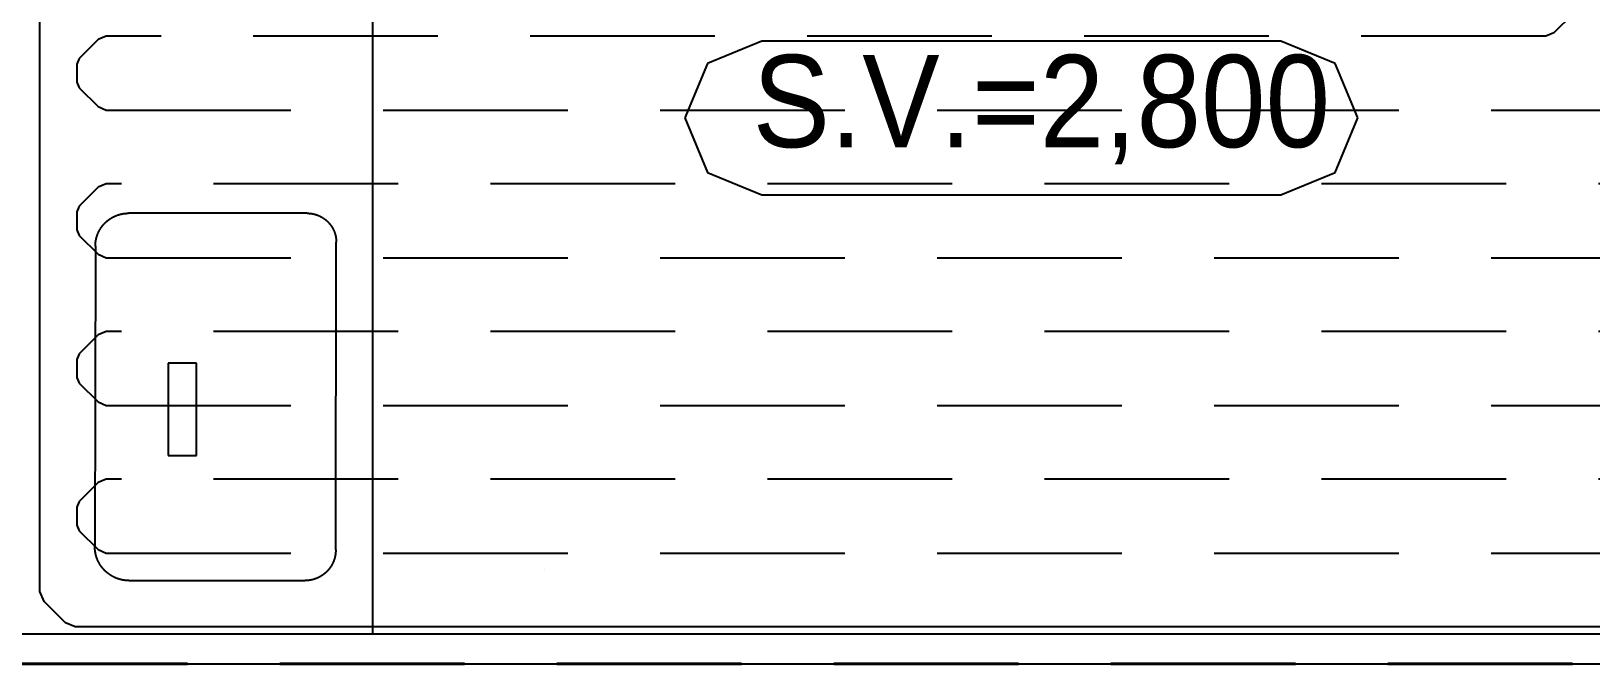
# Model space of a CAD drawing. Header units: millimetres. Extents: x 90740 to 167944, y -39332 to 25855.
# Drawn here: x 100056 to 102168, y 14802 to 15659 of the extents above; entities that cross this region are included whole.
import ezdxf

# ---------------------------------------------------------------- set-up
doc = ezdxf.new("R2010")
doc.units = ezdxf.units.MM
doc.linetypes.add('DASH', pattern=[75, 50, -25])
for name, color, linetype in [('OKRAJOV__DILAT_CIA_PDL', 2, 'Continuous'), ('PODLAHOVKA', 7, 'Continuous'), ('PR_VODN__POTRUBIE', 7, 'Continuous')]:
    doc.layers.add(name, color=color, linetype=linetype)
doc.layers.add('XR$1$STANDARD', color=252, linetype='Continuous', lineweight=25)
doc.layers.add('XR$1$Text 1_50', color=252, linetype='Continuous', lineweight=25)
doc.styles.add('ISOCP3', font='arial.ttf')

# ---------------------------------------------------------------- blocks, each defined once
blk = doc.blocks.new('A$C90b3fe5d')
at = {"layer": 'XR$1$STANDARD', "linetype": 'Continuous', "lineweight": -2}
for p, q in [((1242.6, 19704), (1242.6, 18304)), ((877.6, 18857.6), (877.8, 18857.8)), ((877.8, 18857.8), (878, 18858)), ((878, 18858), (878.1, 18858.2)), ((878.1, 18858.2), (878.3, 18858.4)), ((878.3, 18858.4), (878.5, 18858.6)), ((878.5, 18858.6), (878.7, 18858.8)), ((878.7, 18858.8), (878.9, 18859)), ((878.9, 18859), (879, 18859.2)), ((879, 18859.2), (879.2, 18859.4)), ((879.2, 18859.4), (879.4, 18859.6)), ((879.4, 18859.6), (879.6, 18859.8)), ((879.6, 18859.8), (879.8, 18859.9)), ((879.8, 18859.9), (880, 18860.1)), ((880, 18860.1), (880.1, 18860.3)), ((880.1, 18860.3), (880.3, 18860.5)), ((880.3, 18860.5), (880.5, 18860.7)), ((880.5, 18860.7), (880.7, 18860.9)), ((880.7, 18860.9), (880.9, 18861.1)), ((880.9, 18861.1), (881.1, 18861.3)), ((881.1, 18861.3), (881.3, 18861.5)), ((881.3, 18861.5), (881.5, 18861.6)), ((881.5, 18861.6), (881.7, 18861.8)), ((881.7, 18861.8), (881.9, 18862)), ((881.9, 18862), (882.1, 18862.2)), ((882.1, 18862.2), (882.3, 18862.4)), ((882.3, 18862.4), (882.5, 18862.5)), ((882.5, 18862.5), (882.7, 18862.7)), ((882.7, 18862.7), (882.9, 18862.9)), ((882.9, 18862.9), (883.1, 18863.1)), ((883.1, 18863.1), (883.3, 18863.2)), ((883.3, 18863.2), (883.5, 18863.4)), ((883.5, 18863.4), (883.7, 18863.6)), ((883.7, 18863.6), (883.9, 18863.7)), ((883.9, 18863.7), (884.1, 18863.9)), ((884.1, 18863.9), (884.3, 18864.1)), ((884.3, 18864.1), (884.6, 18864.2)), ((884.6, 18864.2), (884.8, 18864.4)), ((884.8, 18864.4), (885, 18864.6)), ((885, 18864.6), (885.2, 18864.7)), ((885.2, 18864.7), (885.4, 18864.9)), ((885.4, 18864.9), (885.6, 18865.1)), ((885.6, 18865.1), (885.8, 18865.2)), ((885.8, 18865.2), (886.1, 18865.4)), ((886.1, 18865.4), (886.3, 18865.5)), ((886.3, 18865.5), (886.5, 18865.7)), ((886.5, 18865.7), (886.7, 18865.8)), ((886.7, 18865.8), (886.9, 18866)), ((886.9, 18866), (887.2, 18866.1)), ((887.2, 18866.1), (887.4, 18866.3)), ((887.4, 18866.3), (887.6, 18866.4)), ((887.6, 18866.4), (887.8, 18866.6)), ((887.8, 18866.6), (888.1, 18866.7)), ((888.1, 18866.7), (888.3, 18866.9)), ((888.3, 18866.9), (888.5, 18867)), ((888.5, 18867), (888.8, 18867.1)), ((888.8, 18867.1), (889, 18867.3)), ((889, 18867.3), (889.2, 18867.4)), ((889.2, 18867.4), (889.5, 18867.6)), ((889.5, 18867.6), (889.7, 18867.7)), ((889.7, 18867.7), (889.9, 18867.8)), ((889.9, 18867.8), (890.2, 18868)), ((890.2, 18868), (890.4, 18868.1)), ((890.4, 18868.1), (890.6, 18868.2)), ((890.6, 18868.2), (890.9, 18868.4)), ((890.9, 18868.4), (891.1, 18868.5)), ((891.1, 18868.5), (891.4, 18868.6)), ((891.4, 18868.6), (891.6, 18868.7)), ((891.6, 18868.7), (891.8, 18868.9)), ((891.8, 18868.9), (892.1, 18869)), ((892.1, 18869), (892.3, 18869.1)), ((892.3, 18869.1), (892.6, 18869.2)), ((892.6, 18869.2), (892.8, 18869.3)), ((892.8, 18869.3), (893.1, 18869.4)), ((893.1, 18869.4), (893.3, 18869.6)), ((893.3, 18869.6), (893.5, 18869.7)), ((893.5, 18869.7), (893.8, 18869.8)), ((893.8, 18869.8), (894, 18869.9)), ((894, 18869.9), (894.3, 18870)), ((894.3, 18870), (894.5, 18870.1)), ((894.5, 18870.1), (894.8, 18870.2)), ((894.8, 18870.2), (895, 18870.3)), ((895, 18870.3), (895.3, 18870.4)), ((895.3, 18870.4), (895.6, 18870.5)), ((895.6, 18870.5), (895.8, 18870.6)), ((895.8, 18870.6), (896.1, 18870.7)), ((896.1, 18870.7), (896.3, 18870.8)), ((896.3, 18870.8), (896.6, 18870.9)), ((896.6, 18870.9), (896.8, 18871)), ((896.8, 18871), (897.1, 18871.1)), ((897.1, 18871.1), (897.3, 18871.2)), ((897.3, 18871.2), (897.6, 18871.3)), ((897.6, 18871.3), (897.9, 18871.4)), ((897.9, 18871.4), (898.1, 18871.4)), ((898.1, 18871.4), (898.4, 18871.5)), ((898.4, 18871.5), (898.7, 18871.6)), ((898.7, 18871.6), (898.9, 18871.7)), ((898.9, 18871.7), (899.2, 18871.8)), ((899.2, 18871.8), (899.4, 18871.8)), ((899.4, 18871.8), (899.7, 18871.9)), ((899.7, 18871.9), (900, 18872)), ((900, 18872), (900.2, 18872.1)), ((900.2, 18872.1), (900.5, 18872.1)), ((900.5, 18872.1), (900.8, 18872.2)), ((900.8, 18872.2), (901, 18872.3)), ((901, 18872.3), (901.3, 18872.3)), ((901.3, 18872.3), (901.6, 18872.4)), ((901.6, 18872.4), (901.8, 18872.5)), ((901.8, 18872.5), (902.1, 18872.5)), ((902.1, 18872.5), (902.4, 18872.6)), ((902.4, 18872.6), (902.7, 18872.7)), ((902.7, 18872.7), (902.9, 18872.7)), ((902.9, 18872.7), (903.2, 18872.8)), ((903.2, 18872.8), (903.5, 18872.8)), ((903.5, 18872.8), (903.8, 18872.9)), ((903.8, 18872.9), (904, 18872.9)), ((904, 18872.9), (904.3, 18873)), ((904.3, 18873), (904.6, 18873)), ((904.6, 18873), (904.9, 18873.1)), ((904.9, 18873.1), (905.1, 18873.1)), ((905.1, 18873.1), (905.4, 18873.1)), ((905.4, 18873.1), (905.7, 18873.2)), ((905.7, 18873.2), (906, 18873.2)), ((906, 18873.2), (906.3, 18873.3)), ((906.3, 18873.3), (906.5, 18873.3)), ((906.5, 18873.3), (906.8, 18873.3)), ((906.8, 18873.3), (907.1, 18873.4)), ((907.1, 18873.4), (907.4, 18873.4)), ((907.4, 18873.4), (907.7, 18873.4)), ((907.7, 18873.4), (907.9, 18873.4)), ((907.9, 18873.4), (908.2, 18873.5)), ((908.2, 18873.5), (908.5, 18873.5)), ((908.5, 18873.5), (908.8, 18873.5)), ((908.8, 18873.5), (909.1, 18873.5)), ((909.1, 18873.5), (909.4, 18873.5)), ((909.4, 18873.5), (909.6, 18873.6)), ((909.6, 18873.6), (909.9, 18873.6)), ((909.9, 18873.6), (910.2, 18873.6)), ((910.2, 18873.6), (910.5, 18873.6)), ((910.5, 18873.6), (910.8, 18873.6)), ((910.8, 18873.6), (911.1, 18873.6)), ((911.1, 18873.6), (911.4, 18873.6)), ((911.4, 18873.6), (911.7, 18873.6)), ((911.7, 18873.6), (911.9, 18873.6)), ((1154.2, 18873.6), (911.9, 18873.6)), ((1154.2, 18873.6), (1154.5, 18873.6)), ((1154.5, 18873.6), (1154.7, 18873.6)), ((1154.7, 18873.6), (1155, 18873.6)), ((1155, 18873.6), (1155.2, 18873.6)), ((1155.2, 18873.6), (1155.5, 18873.6)), ((1155.5, 18873.6), (1155.7, 18873.6)), ((1155.7, 18873.6), (1156, 18873.6)), ((1156, 18873.6), (1156.2, 18873.6)), ((1156.2, 18873.6), (1156.5, 18873.6)), ((1156.5, 18873.6), (1156.7, 18873.5)), ((1156.7, 18873.5), (1157, 18873.5)), ((1157, 18873.5), (1157.2, 18873.5)), ((1157.2, 18873.5), (1157.5, 18873.5)), ((1157.5, 18873.5), (1157.7, 18873.5)), ((1157.7, 18873.5), (1158, 18873.4)), ((1158, 18873.4), (1158.2, 18873.4)), ((1158.2, 18873.4), (1158.5, 18873.4)), ((1158.5, 18873.4), (1158.7, 18873.4)), ((1158.7, 18873.4), (1159, 18873.3)), ((1159, 18873.3), (1159.2, 18873.3)), ((1159.2, 18873.3), (1159.5, 18873.3)), ((1159.5, 18873.3), (1159.7, 18873.2)), ((1159.7, 18873.2), (1159.9, 18873.2)), ((1159.9, 18873.2), (1160.2, 18873.2)), ((1160.2, 18873.2), (1160.4, 18873.1)), ((1160.4, 18873.1), (1160.7, 18873.1)), ((1160.7, 18873.1), (1160.9, 18873.1)), ((1160.9, 18873.1), (1161.2, 18873)), ((1161.2, 18873), (1161.4, 18873)), ((1161.4, 18873), (1161.6, 18872.9)), ((1161.6, 18872.9), (1161.9, 18872.9)), ((1161.9, 18872.9), (1162.1, 18872.8)), ((1162.1, 18872.8), (1162.4, 18872.8)), ((1162.4, 18872.8), (1162.6, 18872.7)), ((1162.6, 18872.7), (1162.8, 18872.7)), ((1162.8, 18872.7), (1163.1, 18872.6)), ((1163.1, 18872.6), (1163.3, 18872.6)), ((1163.3, 18872.6), (1163.5, 18872.5)), ((1163.5, 18872.5), (1163.8, 18872.4)), ((1163.8, 18872.4), (1164, 18872.4)), ((1164, 18872.4), (1164.2, 18872.3)), ((1164.2, 18872.3), (1164.5, 18872.3)), ((1164.5, 18872.3), (1164.7, 18872.2)), ((1164.7, 18872.2), (1164.9, 18872.1)), ((1164.9, 18872.1), (1165.2, 18872.1)), ((1165.2, 18872.1), (1165.4, 18872)), ((1165.4, 18872), (1165.6, 18871.9)), ((1165.6, 18871.9), (1165.9, 18871.9)), ((1165.9, 18871.9), (1166.1, 18871.8)), ((1166.1, 18871.8), (1166.3, 18871.7)), ((1166.3, 18871.7), (1166.6, 18871.6)), ((1166.6, 18871.6), (1166.8, 18871.6)), ((1166.8, 18871.6), (1167, 18871.5)), ((1167, 18871.5), (1167.2, 18871.4)), ((1167.2, 18871.4), (1167.5, 18871.3)), ((1167.5, 18871.3), (1167.7, 18871.2)), ((1167.7, 18871.2), (1167.9, 18871.2)), ((1167.9, 18871.2), (1168.1, 18871.1)), ((1168.1, 18871.1), (1168.4, 18871)), ((1168.4, 18871), (1168.6, 18870.9)), ((1168.6, 18870.9), (1168.8, 18870.8)), ((1168.8, 18870.8), (1169, 18870.7)), ((1169, 18870.7), (1169.3, 18870.6)), ((1169.3, 18870.6), (1169.5, 18870.5)), ((1169.5, 18870.5), (1169.7, 18870.4)), ((1169.7, 18870.4), (1169.9, 18870.4)), ((1169.9, 18870.4), (1170.1, 18870.3)), ((1170.1, 18870.3), (1170.3, 18870.2)), ((1170.3, 18870.2), (1170.6, 18870.1)), ((1170.6, 18870.1), (1170.8, 18870)), ((1170.8, 18870), (1171, 18869.9)), ((1171, 18869.9), (1171.2, 18869.8)), ((1171.2, 18869.8), (1171.4, 18869.7)), ((1171.4, 18869.7), (1171.6, 18869.5)), ((1171.6, 18869.5), (1171.8, 18869.4)), ((1171.8, 18869.4), (1172.1, 18869.3)), ((1172.1, 18869.3), (1172.3, 18869.2)), ((1172.3, 18869.2), (1172.5, 18869.1)), ((1172.5, 18869.1), (1172.7, 18869)), ((1172.7, 18869), (1172.9, 18868.9)), ((1172.9, 18868.9), (1173.1, 18868.8)), ((1173.1, 18868.8), (1173.3, 18868.7)), ((1173.3, 18868.7), (1173.5, 18868.5)), ((1173.5, 18868.5), (1173.7, 18868.4)), ((1173.7, 18868.4), (1173.9, 18868.3)), ((1173.9, 18868.3), (1174.1, 18868.2)), ((1174.1, 18868.2), (1174.3, 18868.1)), ((1174.3, 18868.1), (1174.5, 18868)), ((1174.5, 18868), (1174.7, 18867.8)), ((1174.7, 18867.8), (1174.9, 18867.7)), ((1174.9, 18867.7), (1175.1, 18867.6)), ((1175.1, 18867.6), (1175.3, 18867.5)), ((1175.3, 18867.5), (1175.5, 18867.3)), ((1175.5, 18867.3), (1175.7, 18867.2)), ((1175.7, 18867.2), (1175.9, 18867.1)), ((1175.9, 18867.1), (1176.1, 18866.9)), ((1176.1, 18866.9), (1176.3, 18866.8)), ((1176.3, 18866.8), (1176.5, 18866.7)), ((1176.5, 18866.7), (1176.7, 18866.5)), ((1176.7, 18866.5), (1176.9, 18866.4)), ((1176.9, 18866.4), (1177.1, 18866.3)), ((1177.1, 18866.3), (1177.3, 18866.1)), ((1177.3, 18866.1), (1177.5, 18866)), ((1177.5, 18866), (1177.7, 18865.8)), ((1177.7, 18865.8), (1177.8, 18865.7)), ((1177.8, 18865.7), (1178, 18865.6)), ((1178, 18865.6), (1178.2, 18865.4)), ((1178.2, 18865.4), (1178.4, 18865.3)), ((1178.4, 18865.3), (1178.6, 18865.1)), ((1178.6, 18865.1), (1178.8, 18865)), ((1178.8, 18865), (1179, 18864.8)), ((1179, 18864.8), (1179.1, 18864.7)), ((1179.1, 18864.7), (1179.3, 18864.5)), ((1179.3, 18864.5), (1179.5, 18864.4)), ((1179.5, 18864.4), (1179.7, 18864.2)), ((1179.7, 18864.2), (1179.9, 18864.1)), ((1179.9, 18864.1), (1180, 18863.9)), ((1180, 18863.9), (1180.2, 18863.8)), ((1180.2, 18863.8), (1180.4, 18863.6)), ((1180.4, 18863.6), (1180.6, 18863.4)), ((1180.6, 18863.4), (1180.7, 18863.3)), ((1180.7, 18863.3), (1180.9, 18863.1)), ((1180.9, 18863.1), (1181.1, 18863)), ((1181.1, 18863), (1181.2, 18862.8)), ((1181.2, 18862.8), (1181.4, 18862.6)), ((1181.4, 18862.6), (1181.6, 18862.5)), ((1181.6, 18862.5), (1181.8, 18862.3)), ((1181.8, 18862.3), (1181.9, 18862.1)), ((1181.9, 18862.1), (1182.1, 18862)), ((1182.1, 18862), (1182.2, 18861.8)), ((1182.2, 18861.8), (1182.4, 18861.6)), ((1182.4, 18861.6), (1182.6, 18861.5)), ((1182.6, 18861.5), (1182.7, 18861.3)), ((1182.7, 18861.3), (1182.9, 18861.1)), ((1182.9, 18861.1), (1183.1, 18861)), ((1183.1, 18861), (1183.2, 18860.8)), ((1183.2, 18860.8), (1183.4, 18860.6)), ((1183.4, 18860.6), (1183.5, 18860.4)), ((1183.5, 18860.4), (1183.7, 18860.3)), ((1183.7, 18860.3), (1183.8, 18860.1)), ((1183.8, 18860.1), (1184, 18859.9)), ((1184, 18859.9), (1184.1, 18859.7)), ((1184.1, 18859.7), (1184.3, 18859.5)), ((1184.3, 18859.5), (1184.4, 18859.4)), ((1184.4, 18859.4), (1184.6, 18859.2)), ((1184.6, 18859.2), (1184.7, 18859)), ((1184.7, 18859), (1184.9, 18858.8)), ((1184.9, 18858.8), (1185, 18858.6)), ((1185, 18858.6), (1185.2, 18858.5)), ((1185.2, 18858.5), (1185.3, 18858.3)), ((1185.3, 18858.3), (1185.5, 18858.1)), ((1185.5, 18858.1), (1185.6, 18857.9)), ((1185.6, 18857.9), (1185.7, 18857.7)), ((1185.7, 18857.7), (1185.9, 18857.5)), ((867.8, 18836.3), (867.9, 18836.5)), ((867.9, 18836.8), (868, 18837.1)), ((867.9, 18836.5), (867.9, 18836.8)), ((868, 18837.4), (868.1, 18837.6)), ((868, 18837.1), (868, 18837.4)), ((868.1, 18837.9), (868.2, 18838.2)), ((868.1, 18837.6), (868.1, 18837.9)), ((868.2, 18838.2), (868.3, 18838.5)), ((868.3, 18838.7), (868.4, 18839)), ((868.3, 18838.5), (868.3, 18838.7)), ((868.4, 18839.3), (868.5, 18839.5)), ((868.4, 18839), (868.4, 18839.3)), ((868.5, 18839.5), (868.6, 18839.8)), ((868.6, 18840.1), (868.7, 18840.3)), ((868.6, 18839.8), (868.6, 18840.1)), ((868.7, 18840.3), (868.8, 18840.6)), ((868.8, 18840.6), (868.9, 18840.9)), ((868.9, 18841.1), (869, 18841.4)), ((868.9, 18840.9), (868.9, 18841.1)), ((869, 18841.4), (869.1, 18841.7)), ((869.1, 18841.7), (869.2, 18841.9)), ((869.2, 18842.2), (869.3, 18842.5)), ((869.2, 18841.9), (869.2, 18842.2)), ((869.3, 18842.5), (869.4, 18842.7)), ((869.4, 18842.7), (869.5, 18843)), ((869.5, 18843), (869.6, 18843.2)), ((869.6, 18843.2), (869.7, 18843.5)), ((869.7, 18843.5), (869.8, 18843.8)), ((869.8, 18843.8), (869.9, 18844)), ((869.9, 18844.3), (870, 18844.5)), ((869.9, 18844), (869.9, 18844.3)), ((870, 18844.5), (870.1, 18844.8)), ((870.1, 18844.8), (870.2, 18845)), ((870.2, 18845), (870.3, 18845.3)), ((870.3, 18845.3), (870.4, 18845.6)), ((870.4, 18845.6), (870.5, 18845.8)), ((870.5, 18845.8), (870.6, 18846.1)), ((870.6, 18846.1), (870.7, 18846.3)), ((870.7, 18846.3), (870.9, 18846.6)), ((870.9, 18846.6), (871, 18846.8)), ((871, 18846.8), (871.1, 18847.1)), ((871.1, 18847.1), (871.2, 18847.3)), ((871.2, 18847.3), (871.3, 18847.6)), ((871.3, 18847.6), (871.4, 18847.8)), ((871.4, 18847.8), (871.5, 18848)), ((871.5, 18848), (871.6, 18848.3)), ((871.6, 18848.3), (871.8, 18848.5)), ((871.8, 18848.5), (871.9, 18848.8)), ((871.9, 18848.8), (872, 18849)), ((872, 18849), (872.1, 18849.3)), ((872.1, 18849.3), (872.3, 18849.5)), ((872.3, 18849.5), (872.4, 18849.7)), ((872.4, 18849.7), (872.5, 18850)), ((872.5, 18850), (872.6, 18850.2)), ((872.6, 18850.2), (872.8, 18850.5)), ((872.8, 18850.5), (872.9, 18850.7)), ((872.9, 18850.7), (873, 18850.9)), ((873, 18850.9), (873.2, 18851.2)), ((873.2, 18851.2), (873.3, 18851.4)), ((873.3, 18851.4), (873.4, 18851.6)), ((873.4, 18851.6), (873.6, 18851.9)), ((873.6, 18851.9), (873.7, 18852.1)), ((873.7, 18852.1), (873.8, 18852.3)), ((873.8, 18852.3), (874, 18852.6)), ((874, 18852.6), (874.1, 18852.8)), ((874.1, 18852.8), (874.3, 18853)), ((874.3, 18853), (874.4, 18853.2)), ((874.4, 18853.2), (874.6, 18853.5)), ((874.6, 18853.5), (874.7, 18853.7)), ((874.7, 18853.7), (874.9, 18853.9)), ((874.9, 18853.9), (875, 18854.1)), ((875, 18854.1), (875.2, 18854.3)), ((875.2, 18854.3), (875.3, 18854.6)), ((875.3, 18854.6), (875.5, 18854.8)), ((875.5, 18854.8), (875.6, 18855)), ((875.6, 18855), (875.8, 18855.2)), ((875.8, 18855.2), (876, 18855.4)), ((876, 18855.4), (876.1, 18855.7)), ((876.1, 18855.7), (876.3, 18855.9)), ((876.3, 18855.9), (876.4, 18856.1)), ((876.4, 18856.1), (876.6, 18856.3)), ((876.6, 18856.3), (876.8, 18856.5)), ((876.8, 18856.5), (876.9, 18856.7)), ((876.9, 18856.7), (877.1, 18856.9)), ((877.1, 18856.9), (877.3, 18857.1)), ((877.3, 18857.1), (877.4, 18857.3)), ((877.4, 18857.3), (877.6, 18857.6)), ((1185.9, 18857.5), (1186, 18857.3)), ((1186, 18857.3), (1186.2, 18857.1)), ((1186.2, 18857.1), (1186.3, 18856.9)), ((1186.3, 18856.9), (1186.4, 18856.7)), ((1186.4, 18856.7), (1186.6, 18856.5)), ((1186.6, 18856.5), (1186.7, 18856.4)), ((1186.7, 18856.4), (1186.8, 18856.2)), ((1186.8, 18856.2), (1187, 18856)), ((1187, 18856), (1187.1, 18855.8)), ((1187.1, 18855.8), (1187.2, 18855.6)), ((1187.2, 18855.6), (1187.3, 18855.4)), ((1187.3, 18855.4), (1187.5, 18855.2)), ((1187.5, 18855.2), (1187.6, 18855)), ((1187.6, 18855), (1187.7, 18854.8)), ((1187.7, 18854.8), (1187.8, 18854.6)), ((1187.8, 18854.6), (1188, 18854.4)), ((1188, 18854.4), (1188.1, 18854.2)), ((1188.1, 18854.2), (1188.2, 18854)), ((1188.2, 18854), (1188.3, 18853.7)), ((1188.3, 18853.7), (1188.4, 18853.5)), ((1188.4, 18853.5), (1188.5, 18853.3)), ((1188.5, 18853.3), (1188.7, 18853.1)), ((1188.7, 18853.1), (1188.8, 18852.9)), ((1188.8, 18852.9), (1188.9, 18852.7)), ((1188.9, 18852.7), (1189, 18852.5)), ((1189, 18852.5), (1189.1, 18852.3)), ((1189.1, 18852.3), (1189.2, 18852.1)), ((1189.2, 18852.1), (1189.3, 18851.9)), ((1189.3, 18851.9), (1189.4, 18851.7)), ((1189.4, 18851.7), (1189.5, 18851.4)), ((1189.5, 18851.4), (1189.6, 18851.2)), ((1189.6, 18851.2), (1189.7, 18851)), ((1189.7, 18851), (1189.8, 18850.8)), ((1189.8, 18850.8), (1189.9, 18850.6)), ((1189.9, 18850.6), (1190, 18850.4)), ((1190, 18850.4), (1190.1, 18850.1)), ((1190.1, 18850.1), (1190.2, 18849.9)), ((1190.2, 18849.9), (1190.3, 18849.7)), ((1190.3, 18849.7), (1190.4, 18849.5)), ((1190.4, 18849.5), (1190.5, 18849.3)), ((1190.5, 18849.3), (1190.6, 18849)), ((1190.6, 18849), (1190.7, 18848.8)), ((1190.7, 18848.8), (1190.8, 18848.6)), ((1190.8, 18848.6), (1190.8, 18848.4)), ((1190.8, 18848.4), (1190.9, 18848.1)), ((1190.9, 18848.1), (1191, 18847.9)), ((1191, 18847.9), (1191.1, 18847.7)), ((1191.1, 18847.7), (1191.2, 18847.5)), ((1191.2, 18847.5), (1191.3, 18847.2)), ((1191.3, 18847.2), (1191.3, 18847)), ((1191.3, 18847), (1191.4, 18846.8)), ((1191.4, 18846.8), (1191.5, 18846.6)), ((1191.5, 18846.6), (1191.6, 18846.3)), ((1191.6, 18846.3), (1191.6, 18846.1)), ((1191.6, 18846.1), (1191.7, 18845.9)), ((1191.7, 18845.9), (1191.8, 18845.6)), ((1191.8, 18845.6), (1191.8, 18845.4)), ((1191.8, 18845.4), (1191.9, 18845.2)), ((1191.9, 18845.2), (1192, 18844.9)), ((1192, 18844.9), (1192, 18844.7)), ((1192, 18844.7), (1192.1, 18844.5)), ((1192.1, 18844.5), (1192.2, 18844.2)), ((1192.2, 18844.2), (1192.2, 18844)), ((1192.2, 18844), (1192.3, 18843.8)), ((1192.3, 18843.8), (1192.3, 18843.5)), ((1192.3, 18843.5), (1192.4, 18843.3)), ((1192.4, 18843.3), (1192.4, 18843.1)), ((1192.4, 18843.1), (1192.5, 18842.8)), ((1192.5, 18842.8), (1192.5, 18842.6)), ((1192.5, 18842.6), (1192.6, 18842.4)), ((1192.6, 18842.4), (1192.6, 18842.1)), ((1192.6, 18842.1), (1192.7, 18841.9)), ((1192.7, 18841.9), (1192.7, 18841.6)), ((1192.7, 18841.6), (1192.8, 18841.4)), ((1192.8, 18841.4), (1192.8, 18841.1)), ((1192.8, 18841.1), (1192.9, 18840.9)), ((1192.9, 18840.9), (1192.9, 18840.7)), ((1192.9, 18840.7), (1192.9, 18840.4)), ((1192.9, 18840.4), (1193, 18840.2)), ((1193, 18840.2), (1193, 18839.9)), ((1193, 18839.9), (1193, 18839.7)), ((1193, 18839.7), (1193.1, 18839.4)), ((1193.1, 18839.4), (1193.1, 18839.2)), ((1193.1, 18839.2), (1193.1, 18839)), ((1193.1, 18839), (1193.2, 18838.7)), ((1193.2, 18838.7), (1193.2, 18838.5)), ((1193.2, 18838.5), (1193.2, 18838.2)), ((1193.2, 18838.2), (1193.2, 18838)), ((1193.2, 18838), (1193.3, 18837.7)), ((1193.3, 18837.7), (1193.3, 18837.5)), ((1193.3, 18837.5), (1193.3, 18837.2)), ((1193.3, 18837.2), (1193.3, 18837)), ((1193.3, 18837), (1193.3, 18836.7)), ((1193.3, 18836.7), (1193.3, 18836.5)), ((1193.3, 18836.5), (1193.3, 18836.2)), ((867.2, 18828.9), (866.5, 18422.3)), ((867.2, 18830.1), (867.3, 18830.3)), ((867.2, 18829.8), (867.2, 18830.1)), ((867.2, 18829.5), (867.2, 18829.8)), ((867.2, 18829.2), (867.2, 18829.5)), ((867.2, 18828.9), (867.2, 18829.2)), ((867.3, 18832.1), (867.4, 18832.3)), ((867.3, 18831.8), (867.3, 18832.1)), ((867.3, 18831.5), (867.3, 18831.8)), ((867.3, 18831.2), (867.3, 18831.5)), ((867.3, 18830.9), (867.3, 18831.2)), ((867.3, 18830.6), (867.3, 18830.9)), ((867.3, 18830.3), (867.3, 18830.6)), ((867.4, 18833.2), (867.5, 18833.5)), ((867.4, 18832.9), (867.4, 18833.2)), ((867.4, 18832.6), (867.4, 18832.9)), ((867.4, 18832.3), (867.4, 18832.6)), ((867.5, 18834), (867.6, 18834.3)), ((867.5, 18833.8), (867.5, 18834)), ((867.5, 18833.5), (867.5, 18833.8)), ((867.6, 18834.9), (867.7, 18835.2)), ((867.6, 18834.6), (867.6, 18834.9)), ((867.6, 18834.3), (867.6, 18834.6)), ((867.7, 18835.4), (867.8, 18835.7)), ((867.7, 18835.2), (867.7, 18835.4)), ((867.8, 18836), (867.8, 18836.3)), ((867.8, 18835.7), (867.8, 18836)), ((1192.6, 18417.6), (1193.4, 18834.5)), ((1193.3, 18836.2), (1193.4, 18836)), ((1193.4, 18836), (1193.4, 18835.7)), ((1193.4, 18835.7), (1193.4, 18835.5)), ((1193.4, 18835.5), (1193.4, 18835.2)), ((1193.4, 18835.2), (1193.4, 18835)), ((1193.4, 18835), (1193.4, 18834.7)), ((1193.4, 18834.7), (1193.4, 18834.5)), ((1004.1, 18670.5), (966, 18670.5)), ((966, 18670.5), (966, 18545.4)), ((1004.1, 18670.5), (968.3, 18670.5)), ((1004.1, 18545.4), (1004.1, 18670.5)), ((966, 18545.4), (1004.1, 18545.4)), ((866.5, 18422), (866.5, 18422.3)), ((866.5, 18421.7), (866.5, 18422)), ((866.5, 18421.4), (866.5, 18421.7)), ((866.5, 18421.1), (866.5, 18421.4)), ((866.5, 18420.8), (866.5, 18421.1)), ((866.5, 18420.5), (866.5, 18420.8)), ((866.5, 18420.2), (866.5, 18420.5)), ((866.6, 18419.9), (866.5, 18420.2)), ((866.6, 18419.6), (866.6, 18419.9)), ((866.6, 18419.3), (866.6, 18419.6)), ((866.6, 18419), (866.6, 18419.3)), ((866.6, 18418.7), (866.6, 18419)), ((866.7, 18418.4), (866.6, 18418.7)), ((866.7, 18418.1), (866.7, 18418.4)), ((866.7, 18417.9), (866.7, 18418.1)), ((866.7, 18417.6), (866.7, 18417.9)), ((866.8, 18417.3), (866.7, 18417.6)), ((866.8, 18417), (866.8, 18417.3)), ((866.8, 18416.7), (866.8, 18417)), ((866.9, 18416.4), (866.8, 18416.7)), ((866.9, 18416.1), (866.9, 18416.4)), ((866.9, 18415.8), (866.9, 18416.1)), ((867, 18415.5), (866.9, 18415.8)), ((867, 18415.2), (867, 18415.5)), ((867.1, 18415), (867, 18415.2)), ((867.1, 18414.7), (867.1, 18415)), ((867.2, 18414.4), (867.1, 18414.7)), ((867.2, 18414.1), (867.2, 18414.4)), ((867.3, 18413.8), (867.2, 18414.1)), ((1192.6, 18414.9), (1192.5, 18414.6)), ((1192.5, 18414.6), (1192.5, 18414.4)), ((1192.5, 18414.4), (1192.5, 18414.1)), ((1192.5, 18414.1), (1192.5, 18413.8)), ((1192.6, 18417.6), (1192.6, 18417.3)), ((1192.6, 18417.3), (1192.6, 18417)), ((1192.6, 18417), (1192.6, 18416.7)), ((1192.6, 18416.7), (1192.6, 18416.5)), ((1192.6, 18416.5), (1192.6, 18416.2)), ((1192.6, 18416.2), (1192.6, 18415.9)), ((1192.6, 18415.9), (1192.6, 18415.7)), ((1192.6, 18415.7), (1192.6, 18415.4)), ((1192.6, 18415.4), (1192.6, 18415.2)), ((1192.6, 18415.2), (1192.6, 18414.9)), ((867.3, 18413.5), (867.3, 18413.8)), ((867.4, 18413.3), (867.3, 18413.5)), ((867.4, 18413), (867.4, 18413.3)), ((867.5, 18412.7), (867.4, 18413)), ((867.6, 18412.4), (867.5, 18412.7)), ((867.6, 18412.1), (867.6, 18412.4)), ((867.7, 18411.9), (867.6, 18412.1)), ((867.7, 18411.6), (867.7, 18411.9)), ((867.8, 18411.3), (867.7, 18411.6)), ((867.9, 18411), (867.8, 18411.3)), ((868, 18410.7), (867.9, 18411)), ((868, 18410.5), (868, 18410.7)), ((868.1, 18410.2), (868, 18410.5)), ((868.2, 18409.9), (868.1, 18410.2)), ((868.2, 18409.6), (868.2, 18409.9)), ((868.3, 18409.4), (868.2, 18409.6)), ((868.4, 18409.1), (868.3, 18409.4)), ((868.5, 18408.8), (868.4, 18409.1)), ((868.6, 18408.5), (868.5, 18408.8)), ((868.7, 18408.3), (868.6, 18408.5)), ((868.7, 18408), (868.7, 18408.3)), ((868.8, 18407.7), (868.7, 18408)), ((868.9, 18407.5), (868.8, 18407.7)), ((869, 18407.2), (868.9, 18407.5)), ((869.1, 18406.9), (869, 18407.2)), ((869.2, 18406.7), (869.1, 18406.9)), ((869.3, 18406.4), (869.2, 18406.7)), ((869.4, 18406.1), (869.3, 18406.4)), ((869.5, 18405.9), (869.4, 18406.1)), ((869.6, 18405.6), (869.5, 18405.9)), ((869.7, 18405.4), (869.6, 18405.6)), ((869.8, 18405.1), (869.7, 18405.4)), ((869.9, 18404.8), (869.8, 18405.1)), ((870, 18404.6), (869.9, 18404.8)), ((870.1, 18404.3), (870, 18404.6)), ((870.2, 18404), (870.1, 18404.3)), ((870.3, 18403.8), (870.2, 18404)), ((870.5, 18403.5), (870.3, 18403.8)), ((870.6, 18403.3), (870.5, 18403.5)), ((870.7, 18403), (870.6, 18403.3)), ((870.8, 18402.8), (870.7, 18403)), ((870.9, 18402.5), (870.8, 18402.8)), ((871.1, 18402.3), (870.9, 18402.5)), ((871.2, 18402), (871.1, 18402.3)), ((871.3, 18401.8), (871.2, 18402)), ((871.4, 18401.5), (871.3, 18401.8)), ((871.5, 18401.3), (871.4, 18401.5)), ((871.7, 18401), (871.5, 18401.3)), ((871.8, 18400.8), (871.7, 18401)), ((871.9, 18400.5), (871.8, 18400.8)), ((872.1, 18400.3), (871.9, 18400.5)), ((872.2, 18400), (872.1, 18400.3)), ((872.3, 18399.8), (872.2, 18400)), ((872.5, 18399.5), (872.3, 18399.8)), ((872.6, 18399.3), (872.5, 18399.5)), ((872.8, 18399.1), (872.6, 18399.3)), ((872.9, 18398.8), (872.8, 18399.1)), ((873, 18398.6), (872.9, 18398.8)), ((873.2, 18398.3), (873, 18398.6)), ((873.3, 18398.1), (873.2, 18398.3)), ((873.5, 18397.9), (873.3, 18398.1)), ((873.6, 18397.6), (873.5, 18397.9)), ((873.8, 18397.4), (873.6, 18397.6)), ((873.9, 18397.2), (873.8, 18397.4)), ((874.1, 18396.9), (873.9, 18397.2)), ((874.2, 18396.7), (874.1, 18396.9)), ((874.4, 18396.5), (874.2, 18396.7)), ((874.5, 18396.2), (874.4, 18396.5)), ((874.7, 18396), (874.5, 18396.2)), ((874.9, 18395.8), (874.7, 18396)), ((875, 18395.6), (874.9, 18395.8)), ((875.2, 18395.3), (875, 18395.6)), ((875.3, 18395.1), (875.2, 18395.3)), ((875.5, 18394.9), (875.3, 18395.1)), ((875.7, 18394.7), (875.5, 18394.9)), ((875.8, 18394.4), (875.7, 18394.7)), ((876, 18394.2), (875.8, 18394.4)), ((876.2, 18394), (876, 18394.2)), ((876.3, 18393.8), (876.2, 18394)), ((876.5, 18393.6), (876.3, 18393.8)), ((876.7, 18393.3), (876.5, 18393.6)), ((876.9, 18393.1), (876.7, 18393.3)), ((877, 18392.9), (876.9, 18393.1)), ((1184.7, 18393.2), (1184.6, 18393)), ((1184.9, 18393.4), (1184.7, 18393.2)), ((1185, 18393.6), (1184.9, 18393.4)), ((1185.1, 18393.8), (1185, 18393.6)), ((1185.3, 18394), (1185.1, 18393.8)), ((1185.4, 18394.2), (1185.3, 18394)), ((1185.6, 18394.4), (1185.4, 18394.2)), ((1185.7, 18394.6), (1185.6, 18394.4)), ((1185.8, 18394.8), (1185.7, 18394.6)), ((1186, 18395), (1185.8, 18394.8)), ((1186.1, 18395.2), (1186, 18395)), ((1186.3, 18395.4), (1186.1, 18395.2)), ((1186.4, 18395.6), (1186.3, 18395.4)), ((1186.5, 18395.8), (1186.4, 18395.6)), ((1186.6, 18396.1), (1186.5, 18395.8)), ((1186.8, 18396.3), (1186.6, 18396.1)), ((1186.9, 18396.5), (1186.8, 18396.3)), ((1187, 18396.7), (1186.9, 18396.5)), ((1187.2, 18396.9), (1187, 18396.7)), ((1187.3, 18397.1), (1187.2, 18396.9)), ((1187.4, 18397.4), (1187.3, 18397.1)), ((1187.5, 18397.6), (1187.4, 18397.4)), ((1187.6, 18397.8), (1187.5, 18397.6)), ((1187.8, 18398), (1187.6, 18397.8)), ((1187.9, 18398.2), (1187.8, 18398)), ((1188, 18398.5), (1187.9, 18398.2)), ((1188.1, 18398.7), (1188, 18398.5)), ((1188.2, 18398.9), (1188.1, 18398.7)), ((1188.3, 18399.1), (1188.2, 18398.9)), ((1188.5, 18399.4), (1188.3, 18399.1)), ((1188.6, 18399.6), (1188.5, 18399.4)), ((1188.7, 18399.8), (1188.6, 18399.6)), ((1188.8, 18400), (1188.7, 18399.8)), ((1188.9, 18400.3), (1188.8, 18400)), ((1189, 18400.5), (1188.9, 18400.3)), ((1189.1, 18400.7), (1189, 18400.5)), ((1189.2, 18401), (1189.1, 18400.7)), ((1189.3, 18401.2), (1189.2, 18401)), ((1189.4, 18401.4), (1189.3, 18401.2)), ((1189.5, 18401.7), (1189.4, 18401.4)), ((1189.6, 18401.9), (1189.5, 18401.7)), ((1189.7, 18402.1), (1189.6, 18401.9)), ((1189.8, 18402.4), (1189.7, 18402.1)), ((1189.9, 18402.6), (1189.8, 18402.4)), ((1190, 18402.8), (1189.9, 18402.6)), ((1190.1, 18403.3), (1190, 18403.1)), ((1190, 18403.1), (1190, 18402.8)), ((1190.2, 18403.5), (1190.1, 18403.3)), ((1190.3, 18403.8), (1190.2, 18403.5)), ((1190.4, 18404), (1190.3, 18403.8)), ((1190.5, 18404.3), (1190.4, 18404)), ((1190.6, 18404.5), (1190.5, 18404.3)), ((1190.7, 18405), (1190.6, 18404.7)), ((1190.6, 18404.7), (1190.6, 18404.5)), ((1190.8, 18405.2), (1190.7, 18405)), ((1190.9, 18405.5), (1190.8, 18405.2)), ((1191, 18406), (1190.9, 18405.7)), ((1190.9, 18405.7), (1190.9, 18405.5)), ((1191.1, 18406.2), (1191, 18406)), ((1191.2, 18406.7), (1191.1, 18406.5)), ((1191.1, 18406.5), (1191.1, 18406.2)), ((1191.3, 18406.9), (1191.2, 18406.7)), ((1191.4, 18407.4), (1191.3, 18407.2)), ((1191.3, 18407.2), (1191.3, 18406.9)), ((1191.5, 18407.7), (1191.4, 18407.4)), ((1191.6, 18408.2), (1191.5, 18407.9)), ((1191.5, 18407.9), (1191.5, 18407.7)), ((1191.7, 18408.7), (1191.6, 18408.4)), ((1191.6, 18408.4), (1191.6, 18408.2)), ((1191.8, 18408.9), (1191.7, 18408.7)), ((1191.9, 18409.5), (1191.8, 18409.2)), ((1191.8, 18409.2), (1191.8, 18408.9)), ((1192, 18410), (1191.9, 18409.7)), ((1191.9, 18409.7), (1191.9, 18409.5)), ((1192.1, 18410.7), (1192, 18410.5)), ((1192, 18410.5), (1192, 18410.2)), ((1192, 18410.2), (1192, 18410)), ((1192.2, 18411.2), (1192.1, 18411)), ((1192.1, 18411), (1192.1, 18410.7)), ((1192.3, 18412), (1192.2, 18411.8)), ((1192.2, 18411.8), (1192.2, 18411.5)), ((1192.2, 18411.5), (1192.2, 18411.2)), ((1192.4, 18412.8), (1192.3, 18412.5)), ((1192.3, 18412.5), (1192.3, 18412.3)), ((1192.3, 18412.3), (1192.3, 18412)), ((1192.5, 18413.6), (1192.4, 18413.3)), ((1192.4, 18413.3), (1192.4, 18413.1)), ((1192.4, 18413.1), (1192.4, 18412.8)), ((1192.5, 18413.8), (1192.5, 18413.6)), ((877.2, 18392.7), (877, 18392.9)), ((877.4, 18392.5), (877.2, 18392.7)), ((877.6, 18392.3), (877.4, 18392.5)), ((877.8, 18392.1), (877.6, 18392.3)), ((877.9, 18391.9), (877.8, 18392.1)), ((878.1, 18391.6), (877.9, 18391.9)), ((878.3, 18391.4), (878.1, 18391.6)), ((878.5, 18391.2), (878.3, 18391.4)), ((878.7, 18391), (878.5, 18391.2)), ((878.9, 18390.8), (878.7, 18391)), ((879.1, 18390.6), (878.9, 18390.8)), ((879.2, 18390.4), (879.1, 18390.6)), ((879.4, 18390.2), (879.2, 18390.4)), ((879.6, 18390), (879.4, 18390.2)), ((879.8, 18389.8), (879.6, 18390)), ((880, 18389.6), (879.8, 18389.8)), ((880.2, 18389.4), (880, 18389.6)), ((880.4, 18389.2), (880.2, 18389.4)), ((880.6, 18389), (880.4, 18389.2)), ((880.8, 18388.9), (880.6, 18389)), ((881, 18388.7), (880.8, 18388.9)), ((881.2, 18388.5), (881, 18388.7)), ((881.4, 18388.3), (881.2, 18388.5)), ((881.6, 18388.1), (881.4, 18388.3)), ((881.8, 18387.9), (881.6, 18388.1)), ((882, 18387.7), (881.8, 18387.9)), ((882.2, 18387.5), (882, 18387.7)), ((882.5, 18387.4), (882.2, 18387.5)), ((882.7, 18387.2), (882.5, 18387.4)), ((882.9, 18387), (882.7, 18387.2)), ((883.1, 18386.8), (882.9, 18387)), ((883.3, 18386.7), (883.1, 18386.8)), ((883.5, 18386.5), (883.3, 18386.7)), ((883.7, 18386.3), (883.5, 18386.5)), ((883.9, 18386.1), (883.7, 18386.3)), ((884.2, 18386), (883.9, 18386.1)), ((884.4, 18385.8), (884.2, 18386)), ((884.6, 18385.6), (884.4, 18385.8)), ((884.8, 18385.4), (884.6, 18385.6)), ((885, 18385.3), (884.8, 18385.4)), ((885.3, 18385.1), (885, 18385.3)), ((885.5, 18385), (885.3, 18385.1)), ((885.7, 18384.8), (885.5, 18385)), ((885.9, 18384.6), (885.7, 18384.8)), ((886.2, 18384.5), (885.9, 18384.6)), ((886.4, 18384.3), (886.2, 18384.5)), ((886.6, 18384.1), (886.4, 18384.3)), ((886.9, 18384), (886.6, 18384.1)), ((887.1, 18383.8), (886.9, 18384)), ((887.3, 18383.7), (887.1, 18383.8)), ((887.5, 18383.5), (887.3, 18383.7)), ((887.8, 18383.4), (887.5, 18383.5)), ((888, 18383.2), (887.8, 18383.4)), ((888.3, 18383.1), (888, 18383.2)), ((888.5, 18382.9), (888.3, 18383.1)), ((888.7, 18382.8), (888.5, 18382.9)), ((889, 18382.6), (888.7, 18382.8)), ((889.2, 18382.5), (889, 18382.6)), ((889.4, 18382.4), (889.2, 18382.5)), ((889.7, 18382.2), (889.4, 18382.4)), ((889.9, 18382.1), (889.7, 18382.2)), ((890.2, 18381.9), (889.9, 18382.1)), ((890.4, 18381.8), (890.2, 18381.9)), ((890.7, 18381.7), (890.4, 18381.8)), ((890.9, 18381.5), (890.7, 18381.7)), ((891.2, 18381.4), (890.9, 18381.5)), ((891.4, 18381.3), (891.2, 18381.4)), ((891.6, 18381.2), (891.4, 18381.3)), ((891.9, 18381), (891.6, 18381.2)), ((892.1, 18380.9), (891.9, 18381)), ((892.4, 18380.8), (892.1, 18380.9)), ((892.7, 18380.7), (892.4, 18380.8)), ((892.9, 18380.5), (892.7, 18380.7)), ((893.2, 18380.4), (892.9, 18380.5)), ((893.4, 18380.3), (893.2, 18380.4)), ((893.7, 18380.2), (893.4, 18380.3)), ((893.9, 18380.1), (893.7, 18380.2)), ((894.2, 18380), (893.9, 18380.1)), ((894.4, 18379.8), (894.2, 18380)), ((894.7, 18379.7), (894.4, 18379.8)), ((895, 18379.6), (894.7, 18379.7)), ((895.2, 18379.5), (895, 18379.6)), ((895.5, 18379.4), (895.2, 18379.5)), ((895.7, 18379.3), (895.5, 18379.4)), ((896, 18379.2), (895.7, 18379.3)), ((896.3, 18379.1), (896, 18379.2)), ((896.5, 18379), (896.3, 18379.1)), ((896.8, 18378.9), (896.5, 18379)), ((897.1, 18378.8), (896.8, 18378.9)), ((897.3, 18378.7), (897.1, 18378.8)), ((897.6, 18378.6), (897.3, 18378.7)), ((897.9, 18378.5), (897.6, 18378.6)), ((898.1, 18378.4), (897.9, 18378.5)), ((898.4, 18378.4), (898.1, 18378.4)), ((898.7, 18378.3), (898.4, 18378.4)), ((898.9, 18378.2), (898.7, 18378.3)), ((899.2, 18378.1), (898.9, 18378.2)), ((899.5, 18378), (899.2, 18378.1)), ((899.8, 18377.9), (899.5, 18378)), ((900, 18377.9), (899.8, 18377.9)), ((900.3, 18377.8), (900, 18377.9)), ((900.6, 18377.7), (900.3, 18377.8)), ((900.9, 18377.6), (900.6, 18377.7)), ((901.1, 18377.6), (900.9, 18377.6)), ((901.4, 18377.5), (901.1, 18377.6)), ((901.7, 18377.4), (901.4, 18377.5)), ((902, 18377.4), (901.7, 18377.4)), ((902.2, 18377.3), (902, 18377.4)), ((902.5, 18377.2), (902.2, 18377.3)), ((902.8, 18377.2), (902.5, 18377.2)), ((903.1, 18377.1), (902.8, 18377.2)), ((903.4, 18377), (903.1, 18377.1)), ((903.6, 18377), (903.4, 18377)), ((903.9, 18376.9), (903.6, 18377)), ((904.2, 18376.9), (903.9, 18376.9)), ((904.5, 18376.8), (904.2, 18376.9)), ((904.8, 18376.8), (904.5, 18376.8)), ((905.1, 18376.7), (904.8, 18376.8)), ((905.4, 18376.7), (905.1, 18376.7)), ((905.6, 18376.6), (905.4, 18376.7)), ((905.9, 18376.6), (905.6, 18376.6)), ((906.2, 18376.6), (905.9, 18376.6)), ((906.5, 18376.5), (906.2, 18376.6)), ((906.8, 18376.5), (906.5, 18376.5)), ((907.1, 18376.4), (906.8, 18376.5)), ((907.4, 18376.4), (907.1, 18376.4)), ((907.7, 18376.4), (907.4, 18376.4)), ((907.9, 18376.3), (907.7, 18376.4)), ((908.2, 18376.3), (907.9, 18376.3)), ((908.5, 18376.3), (908.2, 18376.3)), ((908.8, 18376.3), (908.5, 18376.3)), ((909.1, 18376.2), (908.8, 18376.3)), ((909.4, 18376.2), (909.1, 18376.2)), ((909.7, 18376.2), (909.4, 18376.2)), ((910, 18376.2), (909.7, 18376.2)), ((910.3, 18376.2), (910, 18376.2)), ((910.6, 18376.2), (910.3, 18376.2)), ((910.9, 18376.1), (910.6, 18376.2)), ((911.2, 18376.1), (910.9, 18376.1)), ((911.5, 18376.1), (911.2, 18376.1)), ((911.8, 18376.1), (911.5, 18376.1)), ((912.1, 18376.1), (911.8, 18376.1)), ((912.4, 18376.1), (912.1, 18376.1)), ((912.7, 18376.1), (912.4, 18376.1)), ((912.7, 18376.1), (1151.2, 18376.1)), ((1151.5, 18376.1), (1151.2, 18376.1)), ((1151.7, 18376.1), (1151.5, 18376.1)), ((1152, 18376.1), (1151.7, 18376.1)), ((1152.3, 18376.1), (1152, 18376.1)), ((1152.5, 18376.1), (1152.3, 18376.1)), ((1152.8, 18376.1), (1152.5, 18376.1)), ((1153.1, 18376.1), (1152.8, 18376.1)), ((1153.3, 18376.2), (1153.1, 18376.1)), ((1153.6, 18376.2), (1153.3, 18376.2)), ((1153.9, 18376.2), (1153.6, 18376.2)), ((1154.1, 18376.2), (1153.9, 18376.2)), ((1154.4, 18376.2), (1154.1, 18376.2)), ((1154.7, 18376.2), (1154.4, 18376.2)), ((1154.9, 18376.3), (1154.7, 18376.2)), ((1155.2, 18376.3), (1154.9, 18376.3)), ((1155.4, 18376.3), (1155.2, 18376.3)), ((1155.7, 18376.3), (1155.4, 18376.3)), ((1156, 18376.4), (1155.7, 18376.3)), ((1156.2, 18376.4), (1156, 18376.4)), ((1156.5, 18376.4), (1156.2, 18376.4)), ((1156.7, 18376.5), (1156.5, 18376.4)), ((1157, 18376.5), (1156.7, 18376.5)), ((1157.3, 18376.5), (1157, 18376.5)), ((1157.5, 18376.6), (1157.3, 18376.5)), ((1157.8, 18376.6), (1157.5, 18376.6)), ((1158, 18376.7), (1157.8, 18376.6)), ((1158.3, 18376.7), (1158, 18376.7)), ((1158.5, 18376.8), (1158.3, 18376.7)), ((1158.8, 18376.8), (1158.5, 18376.8)), ((1159.1, 18376.8), (1158.8, 18376.8)), ((1159.3, 18376.9), (1159.1, 18376.8)), ((1159.6, 18376.9), (1159.3, 18376.9)), ((1159.8, 18377), (1159.6, 18376.9)), ((1160.1, 18377.1), (1159.8, 18377)), ((1160.3, 18377.1), (1160.1, 18377.1)), ((1160.6, 18377.2), (1160.3, 18377.1)), ((1160.8, 18377.2), (1160.6, 18377.2)), ((1161.1, 18377.3), (1160.8, 18377.2)), ((1161.3, 18377.3), (1161.1, 18377.3)), ((1161.6, 18377.4), (1161.3, 18377.3)), ((1161.8, 18377.5), (1161.6, 18377.4)), ((1162.1, 18377.5), (1161.8, 18377.5)), ((1162.3, 18377.6), (1162.1, 18377.5)), ((1162.6, 18377.7), (1162.3, 18377.6)), ((1162.8, 18377.7), (1162.6, 18377.7)), ((1163, 18377.8), (1162.8, 18377.7)), ((1163.3, 18377.9), (1163, 18377.8)), ((1163.5, 18378), (1163.3, 18377.9)), ((1163.8, 18378), (1163.5, 18378)), ((1164, 18378.1), (1163.8, 18378)), ((1164.3, 18378.2), (1164, 18378.1)), ((1164.5, 18378.3), (1164.3, 18378.2)), ((1164.7, 18378.4), (1164.5, 18378.3)), ((1165, 18378.4), (1164.7, 18378.4)), ((1165.2, 18378.5), (1165, 18378.4)), ((1165.5, 18378.6), (1165.2, 18378.5)), ((1165.7, 18378.7), (1165.5, 18378.6)), ((1165.9, 18378.8), (1165.7, 18378.7)), ((1166.2, 18378.9), (1165.9, 18378.8)), ((1166.4, 18379), (1166.2, 18378.9)), ((1166.6, 18379.1), (1166.4, 18379)), ((1166.9, 18379.2), (1166.6, 18379.1)), ((1167.1, 18379.3), (1166.9, 18379.2)), ((1167.3, 18379.4), (1167.1, 18379.3)), ((1167.6, 18379.5), (1167.3, 18379.4)), ((1167.8, 18379.6), (1167.6, 18379.5)), ((1168, 18379.7), (1167.8, 18379.6)), ((1168.3, 18379.8), (1168, 18379.7)), ((1168.5, 18379.9), (1168.3, 18379.8)), ((1168.7, 18380), (1168.5, 18379.9)), ((1168.9, 18380.1), (1168.7, 18380)), ((1169.2, 18380.2), (1168.9, 18380.1)), ((1169.4, 18380.3), (1169.2, 18380.2)), ((1169.6, 18380.4), (1169.4, 18380.3)), ((1169.8, 18380.5), (1169.6, 18380.4)), ((1170.1, 18380.6), (1169.8, 18380.5)), ((1170.3, 18380.8), (1170.1, 18380.6)), ((1170.5, 18380.9), (1170.3, 18380.8)), ((1170.7, 18381), (1170.5, 18380.9)), ((1171, 18381.1), (1170.7, 18381)), ((1171.2, 18381.2), (1171, 18381.1)), ((1171.4, 18381.4), (1171.2, 18381.2)), ((1171.6, 18381.5), (1171.4, 18381.4)), ((1171.8, 18381.6), (1171.6, 18381.5)), ((1172.1, 18381.7), (1171.8, 18381.6)), ((1172.3, 18381.8), (1172.1, 18381.7)), ((1172.5, 18382), (1172.3, 18381.8)), ((1172.7, 18382.1), (1172.5, 18382)), ((1172.9, 18382.2), (1172.7, 18382.1)), ((1173.1, 18382.4), (1172.9, 18382.2)), ((1173.3, 18382.5), (1173.1, 18382.4)), ((1173.5, 18382.6), (1173.3, 18382.5)), ((1173.8, 18382.8), (1173.5, 18382.6)), ((1174, 18382.9), (1173.8, 18382.8)), ((1174.2, 18383), (1174, 18382.9)), ((1174.4, 18383.2), (1174.2, 18383)), ((1174.6, 18383.3), (1174.4, 18383.2)), ((1174.8, 18383.5), (1174.6, 18383.3)), ((1175, 18383.6), (1174.8, 18383.5)), ((1175.2, 18383.8), (1175, 18383.6)), ((1175.4, 18383.9), (1175.2, 18383.8)), ((1175.6, 18384), (1175.4, 18383.9)), ((1175.8, 18384.2), (1175.6, 18384)), ((1176, 18384.3), (1175.8, 18384.2)), ((1176.2, 18384.5), (1176, 18384.3)), ((1176.4, 18384.6), (1176.2, 18384.5)), ((1176.6, 18384.8), (1176.4, 18384.6)), ((1176.8, 18384.9), (1176.6, 18384.8)), ((1177, 18385.1), (1176.8, 18384.9)), ((1177.2, 18385.3), (1177, 18385.1)), ((1177.4, 18385.4), (1177.2, 18385.3)), ((1177.6, 18385.6), (1177.4, 18385.4)), ((1177.8, 18385.7), (1177.6, 18385.6)), ((1177.9, 18385.9), (1177.8, 18385.7)), ((1178.1, 18386.1), (1177.9, 18385.9)), ((1178.3, 18386.2), (1178.1, 18386.1)), ((1178.5, 18386.4), (1178.3, 18386.2)), ((1178.7, 18386.5), (1178.5, 18386.4)), ((1178.9, 18386.7), (1178.7, 18386.5)), ((1179.1, 18386.9), (1178.9, 18386.7)), ((1179.3, 18387), (1179.1, 18386.9)), ((1179.4, 18387.2), (1179.3, 18387)), ((1179.6, 18387.4), (1179.4, 18387.2)), ((1179.8, 18387.6), (1179.6, 18387.4)), ((1180, 18387.7), (1179.8, 18387.6)), ((1180.2, 18387.9), (1180, 18387.7)), ((1180.3, 18388.1), (1180.2, 18387.9)), ((1180.5, 18388.2), (1180.3, 18388.1)), ((1180.7, 18388.4), (1180.5, 18388.2)), ((1180.9, 18388.6), (1180.7, 18388.4)), ((1181, 18388.8), (1180.9, 18388.6)), ((1181.2, 18389), (1181, 18388.8)), ((1181.4, 18389.1), (1181.2, 18389)), ((1181.5, 18389.3), (1181.4, 18389.1)), ((1181.7, 18389.5), (1181.5, 18389.3)), ((1181.9, 18389.7), (1181.7, 18389.5)), ((1182, 18389.9), (1181.9, 18389.7)), ((1182.2, 18390.1), (1182, 18389.9)), ((1182.4, 18390.2), (1182.2, 18390.1)), ((1182.5, 18390.4), (1182.4, 18390.2)), ((1182.7, 18390.6), (1182.5, 18390.4)), ((1182.9, 18390.8), (1182.7, 18390.6)), ((1183, 18391), (1182.9, 18390.8)), ((1183.2, 18391.2), (1183, 18391)), ((1183.3, 18391.4), (1183.2, 18391.2)), ((1183.5, 18391.6), (1183.3, 18391.4)), ((1183.7, 18391.8), (1183.5, 18391.6)), ((1183.8, 18392), (1183.7, 18391.8)), ((1184, 18392.2), (1183.8, 18392)), ((1184.1, 18392.4), (1184, 18392.2)), ((1184.3, 18392.6), (1184.1, 18392.4)), ((1184.4, 18392.8), (1184.3, 18392.6)), ((1184.6, 18393), (1184.4, 18392.8)), ((2942.2, 18303.4), (582.2, 18303.4)), ((742.2, 18304), (1242.6, 18304)), ((542.2, 18263.4), (2942.2, 18263.4))]:
    blk.add_line(p, q, dxfattribs=at)
at = {"layer": 'XR$1$Text 1_50', "linetype": 'Continuous', "lineweight": -2}
for p, q in [((1769.6, 19106.8), (1695.9, 19076.3)), ((2472.4, 19106.8), (1769.6, 19106.8)), ((2546, 19076.3), (2472.4, 19106.8)), ((1695.9, 19076.3), (1665.4, 19002.7)), ((2576.5, 19002.7), (2546, 19076.3)), ((1665.4, 19002.7), (1695.9, 18929)), ((2546, 18929), (2576.5, 19002.7)), ((1695.9, 18929), (1769.6, 18898.5)), ((2472.4, 18898.5), (2546, 18929)), ((1769.6, 18898.5), (2472.4, 18898.5))]:
    blk.add_line(p, q, dxfattribs=at)
at = {"layer": 'XR$1$Text 1_50', "lineweight": -2, "style": 'ISOCP3', "width": 0.9}
blk.add_text('S.V.=2,800', height=125, dxfattribs=at).set_placement((1757.1, 18963.1))

msp = doc.modelspace()

# ---------------------------------------------------------------- linework, layer by layer
at = {"layer": 'OKRAJOV__DILAT_CIA_PDL', "color": 95, "linetype": 'DASH', "lineweight": 40, "ltscale": 5}
msp.add_lwpolyline([(102197.3, 17763.3), (100018.5, 17761.4), (100017.9, 14802.4), (104017.9, 14802.4)], dxfattribs=at)
at = {"layer": 'PODLAHOVKA', "color": 12, "ltscale": 5}
msp.add_lwpolyline([(102600.5, 14852.4), (100115.7, 14852.4), (100102.4, 14857.9), (100073.4, 14886.9), (100067.9, 14900.2), (100067.9, 17704.6), (100073.4, 17717.9), (100102.4, 17746.9), (100115.7, 17752.4), (103611.9, 17752.4)], dxfattribs=at)
at = {"layer": 'PODLAHOVKA', "color": 172, "linetype": 'DASH', "ltscale": 5}
for points in [[(102143.4, 15682.5), (102117.9, 15657), (102106.8, 15652.4), (100157.7, 15652.4), (100146.6, 15647.8), (100121.1, 15622.3), (100117.9, 15614.4), (100117.9, 15590.3), (100121.1, 15582.5), (100146.6, 15557), (100157.7, 15552.4), (103928.1, 15552.4)], [(103928.1, 15452.4), (100157.7, 15452.4), (100146.6, 15447.8), (100121.1, 15422.3), (100117.9, 15414.4), (100117.9, 15390.3), (100121.1, 15382.5), (100146.6, 15357), (100157.7, 15352.4), (103928.1, 15352.4)], [(103928.1, 15252.4), (100157.7, 15252.4), (100146.6, 15247.8), (100121.1, 15222.3), (100117.9, 15214.4), (100117.9, 15190.3), (100121.1, 15182.5), (100146.6, 15157), (100157.7, 15152.4), (103928.1, 15152.4)], [(103928.1, 15052.4), (100157.7, 15052.4), (100146.6, 15047.8), (100121.1, 15022.3), (100117.9, 15014.4), (100117.9, 14990.3), (100121.1, 14982.5), (100146.6, 14957), (100157.7, 14952.4), (103967.9, 14952.4)]]:
    msp.add_lwpolyline(points, dxfattribs=at)
at = {"layer": 'PR_VODN__POTRUBIE', "color": 12}
msp.add_lwpolyline([(100750.4, 14930.4), (100750.4, 14930.4), (100750.4, 14930.4), (100750.4, 14930.4), (100750.4, 14930.4), (100750.4, 14930.4)], dxfattribs=at)

# ---------------------------------------------------------------- block references
at = {"linetype": 'Continuous'}
msp.add_blockref('A$C90b3fe5d', (99275.7, -3461), dxfattribs=at)

doc.saveas('drawing.dxf')
